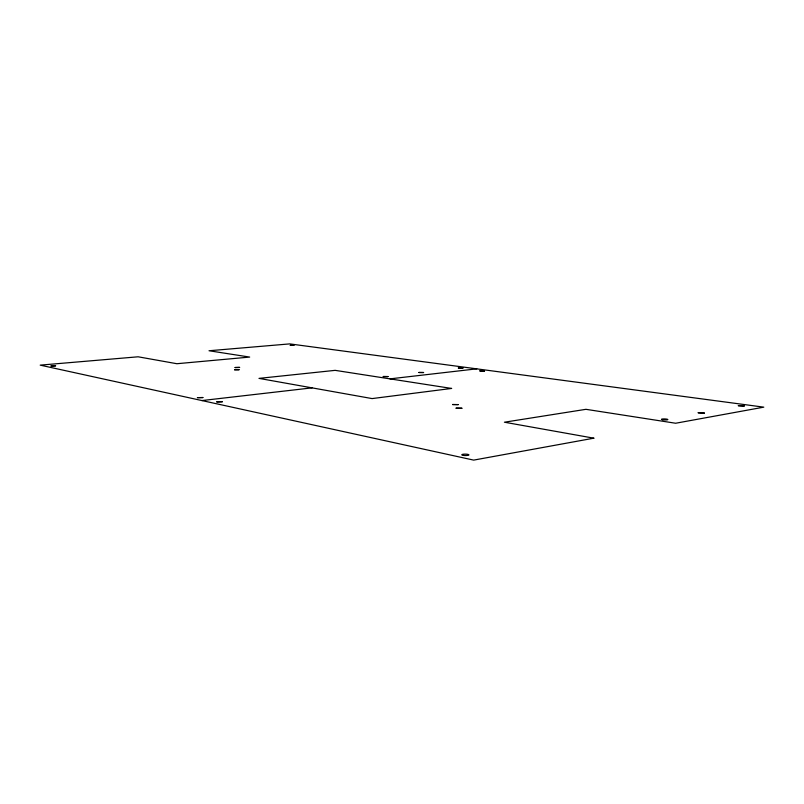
<?xml version="1.0" encoding="UTF-8"?>
<svg xmlns="http://www.w3.org/2000/svg" width="804" height="804" viewBox="0 0 804 804"><rect width="100%" height="100%" fill="white"/><g stroke="black" fill="none" stroke-linecap="round" stroke-linejoin="round"><path stroke-width="1.21" d="M201.904 400.563L312.032 387.86M389.95 378.865L476.752 368.845M55.597 365.81L51.044 365.981L55.597 365.81M744.253 405.96L738.213 405.678L744.243 406M484.51 370.966L479.857 370.895L484.51 370.966M222.346 401.729L216.789 401.879L222.346 401.729M462.913 368.061L458.36 367.991L462.913 368.061M239.049 369.709L234.527 369.739L239.049 369.709M202.879 397.548L197.432 397.638L202.879 397.548M239.602 367.418L235.1 367.528L239.602 367.418M461.898 408.241L456.099 408.171L461.898 408.241M458.25 404.603L452.572 404.533L458.25 404.603M293.912 345.308L290.103 345.368L293.912 345.288M423.577 372.523L418.904 372.483L423.577 372.523M704.394 413.085L698.204 412.764L704.394 413.085M388.01 376.573L383.237 376.523L388.01 376.573M593.844 438.18L473.677 460.109L40.2 365.137L138.107 356.795L176.88 363.72L249.682 357.076L209.03 350.755L289.731 343.891L763.8 407.156L675.641 423.246L585.945 409.316L504.409 422.211L593.844 438.18M451.597 388.443L372.091 398.583L258.988 378.382L335.147 370.353L451.597 388.443M463.466 455.416A3.618 0.714 0.8 0 0 468.933 454.883A3.618 0.714 0.8 0 0 463.536 454.19A3.618 0.714 0.8 0 0 463.466 455.416M662.787 419.768A3.186 0.502 2.2 0 0 667.833 419.608A3.186 0.502 2.2 0 0 663.39 418.924A3.186 0.502 2.2 0 0 662.787 419.768"/></g></svg>
